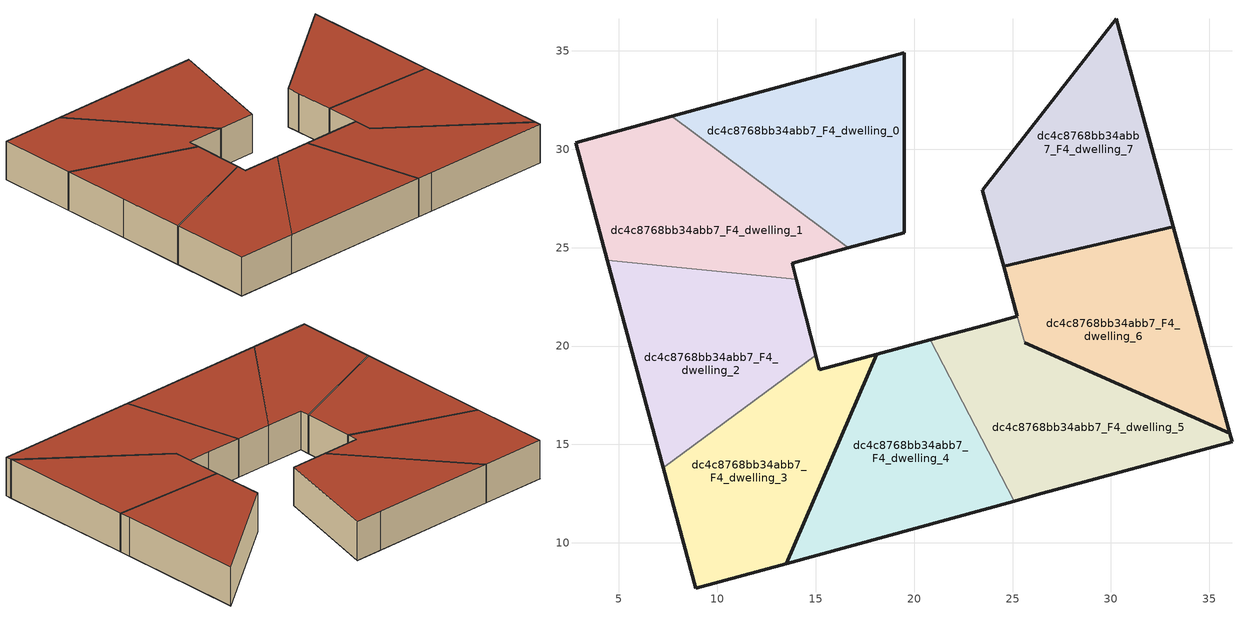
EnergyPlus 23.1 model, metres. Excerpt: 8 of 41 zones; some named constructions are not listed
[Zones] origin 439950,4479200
dc4c8768bb34abb7_F4_dwelling_0
 floor to dc4c8768bb34abb7_F3_dwelling_0 (EU_floor_Construction): 19.5,25.76 19.5,34.91 17.35,34.32 7.68,31.67 16.65,24.98 z12
 wall outside (EU_wall_Construction): 7.68,31.67 17.35,34.32 19.5,34.91 19.5,25.76 16.65,24.98 z12:15
 wall to dc4c8768bb34abb7_F4_dwelling_1 (EU_wall_Construction): 16.65,24.98 7.68,31.67 z12:15
 roof outside (EU_roof_Construction): 19.5,34.91 19.5,25.76 16.65,24.98 7.68,31.67 17.35,34.32 z15
dc4c8768bb34abb7_F4_dwelling_1
 floor to dc4c8768bb34abb7_F3_dwelling_1 (EU_floor_Construction): 16.65,24.98 7.68,31.67 2.79,30.33 4.4,24.36 14,23.4 13.8,24.2 z12
 wall outside (EU_wall_Construction): 16.65,24.98 13.8,24.2 14,23.4 / 4.4,24.36 2.79,30.33 7.68,31.67 z12:15
 wall to dc4c8768bb34abb7_F4_dwelling_2 (EU_wall_Construction): 14,23.4 4.4,24.36 z12:15
 roof outside (EU_roof_Construction): 16.65,24.98 13.8,24.2 14,23.4 4.4,24.36 2.79,30.33 7.68,31.67 z15
dc4c8768bb34abb7_F4_dwelling_2
 floor to dc4c8768bb34abb7_F3_dwelling_2 (EU_floor_Construction): 15,19.53 14,23.4 4.4,24.36 5.84,19 7.25,13.82 z12
 wall outside (EU_wall_Construction): 14,23.4 15,19.53 / 7.25,13.82 5.84,19 4.4,24.36 z12:15
 wall to dc4c8768bb34abb7_F4_dwelling_3 (EU_wall_Construction): 15,19.53 7.25,13.82 z12:15
 roof outside (EU_roof_Construction): 14,23.4 15,19.53 7.25,13.82 5.84,19 4.4,24.36 z15
dc4c8768bb34abb7_F4_dwelling_3
 floor to dc4c8768bb34abb7_F3_dwelling_3 (EU_floor_Construction): 13.5,8.94 18.09,19.58 15.19,18.79 15,19.53 7.25,13.82 8.91,7.69 z12
 wall outside (EU_wall_Construction): 15,19.53 15.19,18.79 18.09,19.58 13.5,8.94 8.91,7.69 7.25,13.82 z12:15
 roof outside (EU_roof_Construction): 18.09,19.58 13.5,8.94 8.91,7.69 7.25,13.82 15,19.53 15.19,18.79 z15
dc4c8768bb34abb7_F4_dwelling_4
 floor to dc4c8768bb34abb7_F3_dwelling_4 (EU_floor_Construction): 25.08,12.11 20.82,20.31 18.09,19.58 13.5,8.94 z12
 wall outside (EU_wall_Construction): 25.08,12.11 13.5,8.94 18.09,19.58 20.82,20.31 z12:15
 wall to dc4c8768bb34abb7_F4_dwelling_5 (EU_wall_Construction): 20.82,20.31 25.08,12.11 z12:15
 roof outside (EU_roof_Construction): 20.82,20.31 25.08,12.11 13.5,8.94 18.09,19.58 z15
dc4c8768bb34abb7_F4_dwelling_5
 floor to dc4c8768bb34abb7_F3_dwelling_5 (EU_floor_Construction): 36.15,15.14 36.03,15.57 25.62,20.16 25.25,21.51 23.58,21.06 20.82,20.31 25.08,12.11 26.23,12.43 z12
 wall outside (EU_wall_Construction): 20.82,20.31 23.58,21.06 25.25,21.51 / 25.62,20.16 36.03,15.57 36.15,15.14 26.23,12.43 25.08,12.11 z12:15
 wall to dc4c8768bb34abb7_F4_dwelling_6 (EU_wall_Construction): 25.25,21.51 25.62,20.16 z12:15
 roof outside (EU_roof_Construction): 36.03,15.57 36.15,15.14 26.23,12.43 25.08,12.11 20.82,20.31 23.58,21.06 25.25,21.51 25.62,20.16 z15
dc4c8768bb34abb7_F4_dwelling_6
 floor to dc4c8768bb34abb7_F3_dwelling_6 (EU_floor_Construction): 36.03,15.57 33.16,26.07 24.55,24.04 25.25,21.51 25.62,20.16 25.63,20.16 z12
 wall outside (EU_wall_Construction): 25.25,21.51 24.55,24.04 33.16,26.07 36.03,15.57 25.63,20.16 25.62,20.16 z12:15
 roof outside (EU_roof_Construction): 33.16,26.07 36.03,15.57 25.63,20.16 25.62,20.16 25.25,21.51 24.55,24.04 z15
dc4c8768bb34abb7_F4_dwelling_7
 floor to dc4c8768bb34abb7_F3_dwelling_7 (EU_floor_Construction): 33.16,26.07 32.93,26.91 30.27,36.63 23.47,27.93 23.75,26.93 23.75,26.92 24.55,24.04 z12
 wall outside (EU_wall_Construction): 23.47,27.93 30.27,36.63 32.93,26.91 33.16,26.07 24.55,24.04 23.75,26.92 23.75,26.93 23.47,27.93 z12:15
 roof outside (EU_roof_Construction): 30.27,36.63 32.93,26.91 33.16,26.07 24.55,24.04 23.75,26.92 23.75,26.93 23.47,27.93 z15
[HVACTEMPLATE:THERMOSTAT] Constant Heating Setpoint=20; Constant Cooling Setpoint=50
EU_HeatOnly_dc4c8768bb34abb7_F0_dwelling_0; EU_HeatOnly_dc4c8768bb34abb7_F0_dwelling_1; EU_HeatOnly_dc4c8768bb34abb7_F0_dwelling_2; EU_HeatOnly_dc4c8768bb34abb7_F0_dwelling_3; EU_HeatOnly_dc4c8768bb34abb7_F0_dwelling_4; EU_HeatOnly_dc4c8768bb34abb7_F0_dwelling_5; EU_HeatOnly_dc4c8768bb34abb7_F0_dwelling_6; EU_HeatOnly_dc4c8768bb34abb7_F0_dwelling_7; EU_HeatOnly_dc4c8768bb34abb7_F0_dwelling_8; EU_HeatOnly_dc4c8768bb34abb7_F1_dwelling_0; EU_HeatOnly_dc4c8768bb34abb7_F1_dwelling_1; EU_HeatOnly_dc4c8768bb34abb7_F1_dwelling_2; EU_HeatOnly_dc4c8768bb34abb7_F1_dwelling_3; EU_HeatOnly_dc4c8768bb34abb7_F1_dwelling_4; EU_HeatOnly_dc4c8768bb34abb7_F1_dwelling_5; EU_HeatOnly_dc4c8768bb34abb7_F1_dwelling_6; EU_HeatOnly_dc4c8768bb34abb7_F1_dwelling_7; EU_HeatOnly_dc4c8768bb34abb7_F2_dwelling_0; EU_HeatOnly_dc4c8768bb34abb7_F2_dwelling_1; EU_HeatOnly_dc4c8768bb34abb7_F2_dwelling_2; EU_HeatOnly_dc4c8768bb34abb7_F2_dwelling_3; EU_HeatOnly_dc4c8768bb34abb7_F2_dwelling_4; EU_HeatOnly_dc4c8768bb34abb7_F2_dwelling_5; EU_HeatOnly_dc4c8768bb34abb7_F2_dwelling_6; EU_HeatOnly_dc4c8768bb34abb7_F2_dwelling_7; EU_HeatOnly_dc4c8768bb34abb7_F3_dwelling_0; EU_HeatOnly_dc4c8768bb34abb7_F3_dwelling_1; EU_HeatOnly_dc4c8768bb34abb7_F3_dwelling_2; EU_HeatOnly_dc4c8768bb34abb7_F3_dwelling_3; EU_HeatOnly_dc4c8768bb34abb7_F3_dwelling_4; EU_HeatOnly_dc4c8768bb34abb7_F3_dwelling_5; EU_HeatOnly_dc4c8768bb34abb7_F3_dwelling_6; EU_HeatOnly_dc4c8768bb34abb7_F3_dwelling_7; EU_HeatOnly_dc4c8768bb34abb7_F4_dwelling_0; EU_HeatOnly_dc4c8768bb34abb7_F4_dwelling_1; EU_HeatOnly_dc4c8768bb34abb7_F4_dwelling_2; EU_HeatOnly_dc4c8768bb34abb7_F4_dwelling_3; EU_HeatOnly_dc4c8768bb34abb7_F4_dwelling_4; EU_HeatOnly_dc4c8768bb34abb7_F4_dwelling_5; EU_HeatOnly_dc4c8768bb34abb7_F4_dwelling_6; EU_HeatOnly_dc4c8768bb34abb7_F4_dwelling_7
[SCHEDULE:CONSTANT]
Name | Hourly Value
EU_AlwaysOn | 1
EU_CoolingOff | 0
[SCHEDULE:FILE] Column Number=1; Rows to Skip at Top=0; Number of Hours of Data=8760; Column Separator=Comma; Interpolate to Timestep=No; Minutes per Item=60; Adjust Schedule for Daylight Savings=Yes
Name | File
EU_Step8_GainSchedule_dc4c8768bb34abb7_F4_dwelling_4_f000 | schedules/dc4c8768bb34abb7/dc4c8768bb34abb7_F4_dwelling_4_f000_gain.csv
EU_Step8_GainSchedule_dc4c8768bb34abb7_F4_dwelling_5_f000 | schedules/dc4c8768bb34abb7/dc4c8768bb34abb7_F4_dwelling_5_f000_gain.csv
EU_Step8_GainSchedule_dc4c8768bb34abb7_F4_dwelling_6_f000 | schedules/dc4c8768bb34abb7/dc4c8768bb34abb7_F4_dwelling_6_f000_gain.csv
EU_Step8_GainSchedule_dc4c8768bb34abb7_F4_dwelling_7_f000 | schedules/dc4c8768bb34abb7/dc4c8768bb34abb7_F4_dwelling_7_f000_gain.csv
